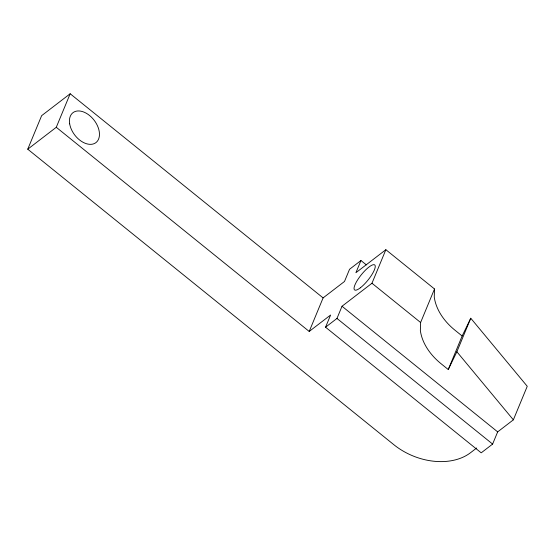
<?xml version="1.0" encoding="UTF-8"?>
<svg xmlns="http://www.w3.org/2000/svg" width="555" height="555" viewBox="0 0 555 555"><rect width="100%" height="100%" fill="white"/><g stroke="black" fill="none" stroke-linecap="round" stroke-linejoin="round"><path stroke-width="0.83" d="M366.349 264.867L360.958 260.517L355.908 272.713L385.864 249.708L434.51 288.968L420.614 322.51L420.357 330.565A58.962 42.124 22.5 0 0 441.183 363.823L448.26 369.533L456.876 351.773L470.765 318.237L527.25 386.294L513.361 419.837L497.668 431.88L492.618 444.076L481.206 452.838L325.556 327.207L330.607 315.011L309.211 331.446L56.277 127.289L70.173 93.753L323.1 297.903L309.211 331.446M434.51 288.968L434.253 297.029A58.962 42.124 22.5 0 0 455.072 330.287L462.148 335.997L448.26 369.533M476.703 447.982L470.564 452.693A56.603 40.439 22.5 0 1 393.877 444.721L27.75 149.198L41.639 115.662L70.173 93.753M325.556 327.207L336.968 318.445L342.019 306.249L371.975 283.244L385.864 249.708M462.148 335.997L470.765 318.237M27.75 149.198L56.277 127.289M360.958 260.517L349.553 269.279L344.495 281.475L323.1 297.903M371.975 283.244L420.614 322.51M342.019 306.249L497.668 431.88M336.968 318.445L492.618 444.076M456.876 351.773L513.361 419.837M360.362 287.795A16.04 4.274 -51.1 0 0 375.201 265.796A16.04 4.274 -51.1 0 0 358.398 278.7A16.04 4.274 -51.1 0 0 360.362 287.795M69.673 123.862A18.87 12.203 52.5 0 0 94.177 143.641A18.87 12.203 52.5 0 0 89.501 115.454A18.87 12.203 52.5 0 0 69.673 123.862"/></g></svg>
